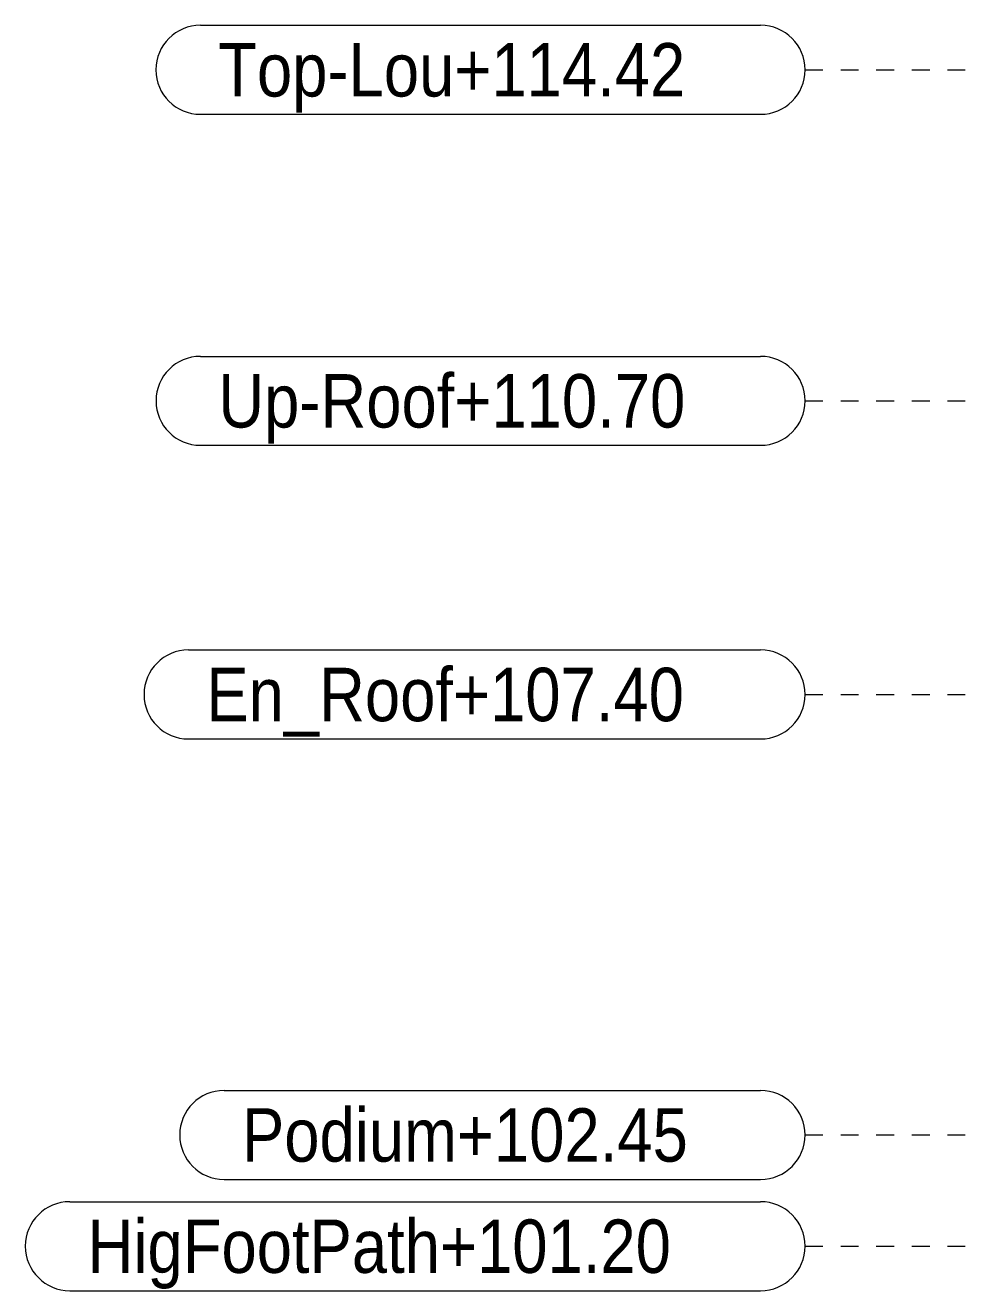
# Model space of a CAD drawing. Header units: millimetres. Extents: x 652937 to 1670132, y 1473552 to 2851037.
# Drawn here: x 663569.83 to 663580.34, y 1524523.52 to 1524537.74 of the extents above; entities that cross this region are included whole.
import ezdxf

# ---------------------------------------------------------------- set-up
doc = ezdxf.new("R2010")
doc.units = ezdxf.units.MM
doc.linetypes.add('XKITLINE00', pattern=[0])
doc.linetypes.add('XKITLINE01', pattern=[4, 1, -1, 1, -1])
doc.layers.add('S-GRID', color=7, linetype='Continuous', lineweight=9)
doc.styles.add('Arial', font='arial.ttf')

# ---------------------------------------------------------------- blocks, each defined once
blk = doc.blocks.new('*A39394463')
at = {"layer": 'S-GRID', "color": 7, "linetype": 'XKITLINE01', "lineweight": 0}
blk.add_line((-30.905117, -83.220099), (129.806536, -83.220099), dxfattribs=at)
at = {"layer": 'S-GRID', "color": 7, "style": 'Arial', "width": 0.85}
blk.add_text('Up-Roof+110.70', height=3, dxfattribs=at).set_placement((-63.874844, -84.720099))
blk = doc.blocks.new('*A39404464')
at = {"layer": 'S-GRID', "color": 7, "linetype": 'XKITLINE01', "lineweight": 0}
blk.add_line((-30.905117, -99.720099), (129.806536, -99.720099), dxfattribs=at)
at = {"layer": 'S-GRID', "color": 7, "style": 'Arial', "width": 0.85}
blk.add_text('En_Roof+107.40', height=3, dxfattribs=at).set_placement((-64.548672, -101.220099))
blk = doc.blocks.new('*A39414465')
at = {"layer": 'S-GRID', "color": 7, "linetype": 'XKITLINE01', "lineweight": 0}
blk.add_line((-30.905117, -124.470099), (129.806536, -124.470099), dxfattribs=at)
at = {"layer": 'S-GRID', "color": 7, "style": 'Arial', "width": 0.85}
blk.add_text('Podium+102.45', height=3, dxfattribs=at).set_placement((-62.544766, -125.970099))
blk = doc.blocks.new('*A39424466')
at = {"layer": 'S-GRID', "color": 7, "linetype": 'XKITLINE01', "lineweight": 0}
blk.add_line((-30.905117, -130.720099), (129.806536, -130.720099), dxfattribs=at)
at = {"layer": 'S-GRID', "color": 7, "style": 'Arial', "width": 0.85}
blk.add_text('HigFootPath+101.20', height=3, dxfattribs=at).set_placement((-71.218106, -132.220099))
blk = doc.blocks.new('*A39434467')
at = {"layer": 'S-GRID', "color": 7, "linetype": 'XKITLINE01', "lineweight": 0}
blk.add_line((-30.905117, -64.620099), (129.806536, -64.620099), dxfattribs=at)
at = {"layer": 'S-GRID', "color": 7, "style": 'Arial', "width": 0.85}
blk.add_text('Top-Lou+114.42', height=3, dxfattribs=at).set_placement((-63.879238, -66.120099))
blk = doc.blocks.new('*A40884612')
at = {"layer": 'S-GRID', "color": 7, "linetype": 'XKITLINE00', "lineweight": 0}
for p, q in [((-65.548672, -97.220099), (-33.405117, -97.220099)), ((-65.548672, -102.220099), (-33.405117, -102.220099))]:
    blk.add_line(p, q, dxfattribs=at)
for centre, start, end in [((-65.548672, -99.720099), 90, 270), ((-33.405117, -99.720099), 270, 90)]:
    blk.add_arc(centre, 2.5, start, end, dxfattribs=at)
blk = doc.blocks.new('*A40894613')
at = {"layer": 'S-GRID', "color": 7, "linetype": 'XKITLINE00', "lineweight": 0}
for p, q in [((-63.544766, -121.970099), (-33.405117, -121.970099)), ((-63.544766, -126.970099), (-33.405117, -126.970099))]:
    blk.add_line(p, q, dxfattribs=at)
for centre, start, end in [((-63.544766, -124.470099), 90, 270), ((-33.405117, -124.470099), 270, 90)]:
    blk.add_arc(centre, 2.5, start, end, dxfattribs=at)
blk = doc.blocks.new('*A40904614')
at = {"layer": 'S-GRID', "color": 7, "linetype": 'XKITLINE00', "lineweight": 0}
for p, q in [((-72.218106, -128.220099), (-33.405117, -128.220099)), ((-72.218106, -133.220099), (-33.405117, -133.220099))]:
    blk.add_line(p, q, dxfattribs=at)
for centre, start, end in [((-72.218106, -130.720099), 90, 270), ((-33.405117, -130.720099), 270, 90)]:
    blk.add_arc(centre, 2.5, start, end, dxfattribs=at)
blk = doc.blocks.new('*A40934617')
at = {"layer": 'S-GRID', "color": 7, "linetype": 'XKITLINE00', "lineweight": 0}
for p, q in [((-64.874844, -80.720099), (-33.405117, -80.720099)), ((-64.874844, -85.720099), (-33.405117, -85.720099))]:
    blk.add_line(p, q, dxfattribs=at)
for centre, start, end in [((-64.874844, -83.220099), 90, 270), ((-33.405117, -83.220099), 270, 90)]:
    blk.add_arc(centre, 2.5, start, end, dxfattribs=at)
blk = doc.blocks.new('*A40944618')
at = {"layer": 'S-GRID', "color": 7, "linetype": 'XKITLINE00', "lineweight": 0}
for p, q in [((-64.879238, -62.120099), (-33.405117, -62.120099)), ((-64.879238, -67.120099), (-33.405117, -67.120099))]:
    blk.add_line(p, q, dxfattribs=at)
for centre, start, end in [((-64.879238, -64.620099), 90, 270), ((-33.405117, -64.620099), 270, 90)]:
    blk.add_arc(centre, 2.5, start, end, dxfattribs=at)

msp = doc.modelspace()

# ---------------------------------------------------------------- block references
at = {"color": 7, "lineweight": 0, "xscale": 0.2, "yscale": 0.2, "zscale": 0.2}
for name in ['*A40944618', '*A39434467', '*A40934617', '*A39394463', '*A40884612', '*A39404464', '*A40894613', '*A39414465', '*A40904614', '*A39424466']:
    msp.add_blockref(name, (663584.7698, 1524550.1643), dxfattribs=at)

doc.saveas('drawing.dxf')
